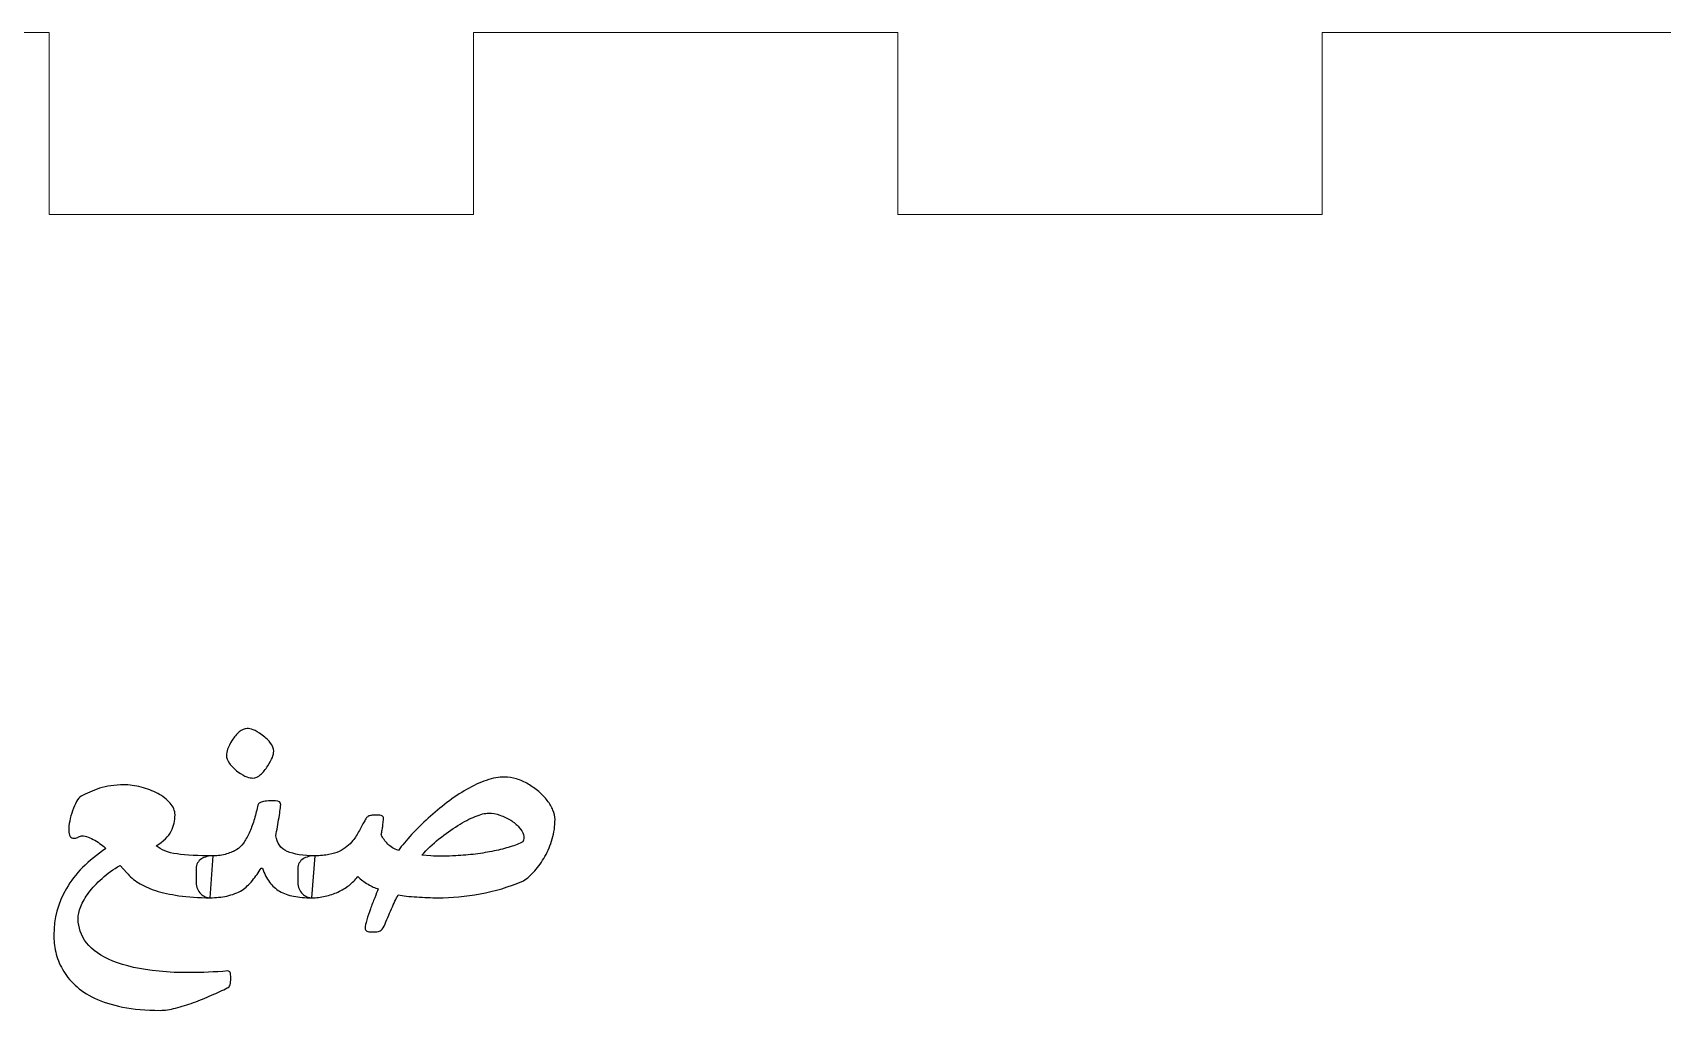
# Model space of a CAD drawing. Header units: millimetres. Extents: x -115 to 125, y -172 to 158.
# Drawn here: x -68 to -41.11, y -115.07 to -98.71 of the extents above; entities that cross this region are included whole.
import ezdxf

# ---------------------------------------------------------------- set-up
doc = ezdxf.new("R2010")
doc.units = ezdxf.units.MM
doc.header["$MEASUREMENT"] = 0
doc.layers.add('Layer 1', color=7, linetype='Continuous')

msp = doc.modelspace()

# ---------------------------------------------------------------- linework, layer by layer
at = {"layer": 'Layer 1', "color": 242, "lineweight": 9}
msp.add_open_spline([(-111.2285, -101.7092), (-111.2285, -101.7092), (-104.9785, -101.7092), (-104.9785, -101.7092), (-104.9785, -101.7092), (-104.9785, -101.7092), (-104.9785, -98.7092), (-104.9785, -98.7092), (-104.9785, -98.7092), (-104.9785, -98.7092), (-95.7285, -98.7092), (-95.7285, -98.7092), (-95.7285, -98.7092), (-95.7285, -98.7092), (-95.7285, -101.7092), (-95.7285, -101.7092), (-95.7285, -101.7092), (-95.7285, -101.7092), (-88.7285, -101.7092), (-88.7285, -101.7092), (-88.7285, -101.7092), (-88.7285, -101.7092), (-88.7285, -98.7092), (-88.7285, -98.7092), (-88.7285, -98.7092), (-88.7285, -98.7092), (-81.7285, -98.7092), (-81.7285, -98.7092), (-81.7285, -98.7092), (-81.7285, -98.7092), (-81.7285, -101.7092), (-81.7285, -101.7092), (-81.7285, -101.7092), (-81.7285, -101.7092), (-74.7285, -101.7092), (-74.7285, -101.7092), (-74.7285, -101.7092), (-74.7285, -101.7092), (-74.7285, -98.7092), (-74.7285, -98.7092), (-74.7285, -98.7092), (-74.7285, -98.7092), (-67.7285, -98.7092), (-67.7285, -98.7092), (-67.7285, -98.7092), (-67.7285, -98.7092), (-67.7285, -101.7092), (-67.7285, -101.7092), (-67.7285, -101.7092), (-67.7285, -101.7092), (-60.7285, -101.7092), (-60.7285, -101.7092), (-60.7285, -101.7092), (-60.7285, -101.7092), (-60.7285, -98.7092), (-60.7285, -98.7092), (-60.7285, -98.7092), (-60.7285, -98.7092), (-53.7285, -98.7092), (-53.7285, -98.7092), (-53.7285, -98.7092), (-53.7285, -98.7092), (-53.7285, -101.7092), (-53.7285, -101.7092), (-53.7285, -101.7092), (-53.7285, -101.7092), (-46.7285, -101.7092), (-46.7285, -101.7092), (-46.7285, -101.7092), (-46.7285, -101.7092), (-46.7285, -98.7092), (-46.7285, -98.7092), (-46.7285, -98.7092), (-46.7285, -98.7092), (-39.7285, -98.7092), (-39.7285, -98.7092), (-39.7285, -98.7092), (-39.7285, -98.7092), (-39.7285, -101.7092), (-39.7285, -101.7092), (-39.7285, -101.7092), (-39.7285, -101.7092), (-32.7285, -101.7092), (-32.7285, -101.7092), (-32.7285, -101.7092), (-32.7285, -101.7092), (-32.7285, -98.7092), (-32.7285, -98.7092), (-32.7285, -98.7092), (-32.7285, -98.7092), (-23.4785, -98.7092), (-23.4785, -98.7092), (-23.4785, -98.7092), (-23.4785, -98.7092), (-23.4785, -101.7092), (-23.4785, -101.7092), (-23.4785, -101.7092), (-23.4785, -101.7092), (-17.2285, -101.7092), (-17.2285, -101.7092), (-17.2285, -101.7092), (-17.2285, -101.7092), (-17.2285, -105.7092), (-17.2285, -105.7092), (-17.2285, -105.7092), (-17.2285, -105.7092), (-14.2285, -105.7092), (-14.2285, -105.7092), (-14.2285, -105.7092), (-14.2285, -105.7092), (-14.2285, -112.7092), (-14.2285, -112.7092), (-14.2285, -112.7092), (-14.2285, -112.7092), (-17.2285, -112.7092), (-17.2285, -112.7092), (-17.2285, -112.7092), (-17.2285, -112.7092), (-17.2285, -119.7092), (-17.2285, -119.7092), (-17.2285, -119.7092), (-17.2285, -119.7092), (-14.2285, -119.7092), (-14.2285, -119.7092), (-14.2285, -119.7092), (-14.2285, -119.7092), (-14.2285, -126.7092), (-14.2285, -126.7092), (-14.2285, -126.7092), (-14.2285, -126.7092), (-17.2285, -126.7092), (-17.2285, -126.7092), (-17.2285, -126.7092), (-17.2285, -126.7092), (-17.2285, -130.7092), (-17.2285, -130.7092), (-17.2285, -130.7092), (-17.2285, -130.7092), (-23.4785, -130.7092), (-23.4785, -130.7092), (-23.4785, -130.7092), (-23.4785, -130.7092), (-23.4785, -133.7092), (-23.4785, -133.7092), (-23.4785, -133.7092), (-23.4785, -133.7092), (-32.7285, -133.7092), (-32.7285, -133.7092), (-32.7285, -133.7092), (-32.7285, -133.7092), (-32.7285, -130.7092), (-32.7285, -130.7092), (-32.7285, -130.7092), (-32.7285, -130.7092), (-39.7285, -130.7092), (-39.7285, -130.7092), (-39.7285, -130.7092), (-39.7285, -130.7092), (-39.7285, -133.7092), (-39.7285, -133.7092), (-39.7285, -133.7092), (-39.7285, -133.7092), (-46.7285, -133.7092), (-46.7285, -133.7092), (-46.7285, -133.7092), (-46.7285, -133.7092), (-46.7285, -130.7092), (-46.7285, -130.7092), (-46.7285, -130.7092), (-46.7285, -130.7092), (-53.7285, -130.7092), (-53.7285, -130.7092), (-53.7285, -130.7092), (-53.7285, -130.7092), (-53.7285, -133.7092), (-53.7285, -133.7092), (-53.7285, -133.7092), (-53.7285, -133.7092), (-60.7285, -133.7092), (-60.7285, -133.7092), (-60.7285, -133.7092), (-60.7285, -133.7092), (-60.7285, -130.7092), (-60.7285, -130.7092), (-60.7285, -130.7092), (-60.7285, -130.7092), (-67.7285, -130.7092), (-67.7285, -130.7092), (-67.7285, -130.7092), (-67.7285, -130.7092), (-67.7285, -133.7092), (-67.7285, -133.7092), (-67.7285, -133.7092), (-67.7285, -133.7092), (-74.7285, -133.7092), (-74.7285, -133.7092), (-74.7285, -133.7092), (-74.7285, -133.7092), (-74.7285, -130.7092), (-74.7285, -130.7092), (-74.7285, -130.7092), (-74.7285, -130.7092), (-81.7285, -130.7092), (-81.7285, -130.7092), (-81.7285, -130.7092), (-81.7285, -130.7092), (-81.7285, -133.7092), (-81.7285, -133.7092), (-81.7285, -133.7092), (-81.7285, -133.7092), (-88.7285, -133.7092), (-88.7285, -133.7092), (-88.7285, -133.7092), (-88.7285, -133.7092), (-88.7285, -130.7092), (-88.7285, -130.7092), (-88.7285, -130.7092), (-88.7285, -130.7092), (-95.7285, -130.7092), (-95.7285, -130.7092), (-95.7285, -130.7092), (-95.7285, -130.7092), (-95.7285, -133.7092), (-95.7285, -133.7092), (-95.7285, -133.7092), (-95.7285, -133.7092), (-104.9785, -133.7092), (-104.9785, -133.7092), (-104.9785, -133.7092), (-104.9785, -133.7092), (-104.9785, -130.7092), (-104.9785, -130.7092), (-104.9785, -130.7092), (-104.9785, -130.7092), (-111.2285, -130.7092), (-111.2285, -130.7092), (-111.2285, -130.7092), (-111.2285, -130.7092), (-111.2285, -126.7092), (-111.2285, -126.7092), (-111.2285, -126.7092), (-111.2285, -126.7092), (-114.2285, -126.7092), (-114.2285, -126.7092), (-114.2285, -126.7092), (-114.2285, -126.7092), (-114.2285, -119.7092), (-114.2285, -119.7092), (-114.2285, -119.7092), (-114.2285, -119.7092), (-111.2285, -119.7092), (-111.2285, -119.7092), (-111.2285, -119.7092), (-111.2285, -119.7092), (-111.2285, -112.7092), (-111.2285, -112.7092), (-111.2285, -112.7092), (-111.2285, -112.7092), (-114.2285, -112.7092), (-114.2285, -112.7092), (-114.2285, -112.7092), (-114.2285, -112.7092), (-114.2285, -105.7092), (-114.2285, -105.7092), (-114.2285, -105.7092), (-114.2285, -105.7092), (-111.2285, -105.7092), (-111.2285, -105.7092), (-111.2285, -105.7092), (-111.2285, -105.7092), (-111.2285, -101.7092), (-111.2285, -101.7092)], degree=3, knots=[0, 0, 0, 0, 0.0144928, 0.0144928, 0.0144928, 0.0144928, 0.0289855, 0.0289855, 0.0289855, 0.0289855, 0.0434783, 0.0434783, 0.0434783, 0.0434783, 0.057971, 0.057971, 0.057971, 0.057971, 0.0724638, 0.0724638, 0.0724638, 0.0724638, 0.0869565, 0.0869565, 0.0869565, 0.0869565, 0.1014493, 0.1014493, 0.1014493, 0.1014493, 0.115942, 0.115942, 0.115942, 0.115942, 0.1304348, 0.1304348, 0.1304348, 0.1304348, 0.1449275, 0.1449275, 0.1449275, 0.1449275, 0.1594203, 0.1594203, 0.1594203, 0.1594203, 0.173913, 0.173913, 0.173913, 0.173913, 0.1884058, 0.1884058, 0.1884058, 0.1884058, 0.2028986, 0.2028986, 0.2028986, 0.2028986, 0.2173913, 0.2173913, 0.2173913, 0.2173913, 0.2318841, 0.2318841, 0.2318841, 0.2318841, 0.2463768, 0.2463768, 0.2463768, 0.2463768, 0.2608696, 0.2608696, 0.2608696, 0.2608696, 0.2753623, 0.2753623, 0.2753623, 0.2753623, 0.2898551, 0.2898551, 0.2898551, 0.2898551, 0.3043478, 0.3043478, 0.3043478, 0.3043478, 0.3188406, 0.3188406, 0.3188406, 0.3188406, 0.3333333, 0.3333333, 0.3333333, 0.3333333, 0.3478261, 0.3478261, 0.3478261, 0.3478261, 0.3623188, 0.3623188, 0.3623188, 0.3623188, 0.3768116, 0.3768116, 0.3768116, 0.3768116, 0.3913043, 0.3913043, 0.3913043, 0.3913043, 0.4057971, 0.4057971, 0.4057971, 0.4057971, 0.4202899, 0.4202899, 0.4202899, 0.4202899, 0.4347826, 0.4347826, 0.4347826, 0.4347826, 0.4492754, 0.4492754, 0.4492754, 0.4492754, 0.4637681, 0.4637681, 0.4637681, 0.4637681, 0.4782609, 0.4782609, 0.4782609, 0.4782609, 0.4927536, 0.4927536, 0.4927536, 0.4927536, 0.5072464, 0.5072464, 0.5072464, 0.5072464, 0.5217391, 0.5217391, 0.5217391, 0.5217391, 0.5362319, 0.5362319, 0.5362319, 0.5362319, 0.5507246, 0.5507246, 0.5507246, 0.5507246, 0.5652174, 0.5652174, 0.5652174, 0.5652174, 0.5797101, 0.5797101, 0.5797101, 0.5797101, 0.5942029, 0.5942029, 0.5942029, 0.5942029, 0.6086957, 0.6086957, 0.6086957, 0.6086957, 0.6231884, 0.6231884, 0.6231884, 0.6231884, 0.6376812, 0.6376812, 0.6376812, 0.6376812, 0.6521739, 0.6521739, 0.6521739, 0.6521739, 0.6666667, 0.6666667, 0.6666667, 0.6666667, 0.6811594, 0.6811594, 0.6811594, 0.6811594, 0.6956522, 0.6956522, 0.6956522, 0.6956522, 0.7101449, 0.7101449, 0.7101449, 0.7101449, 0.7246377, 0.7246377, 0.7246377, 0.7246377, 0.7391304, 0.7391304, 0.7391304, 0.7391304, 0.7536232, 0.7536232, 0.7536232, 0.7536232, 0.7681159, 0.7681159, 0.7681159, 0.7681159, 0.7826087, 0.7826087, 0.7826087, 0.7826087, 0.7971014, 0.7971014, 0.7971014, 0.7971014, 0.8115942, 0.8115942, 0.8115942, 0.8115942, 0.826087, 0.826087, 0.826087, 0.826087, 0.8405797, 0.8405797, 0.8405797, 0.8405797, 0.8550725, 0.8550725, 0.8550725, 0.8550725, 0.8695652, 0.8695652, 0.8695652, 0.8695652, 0.884058, 0.884058, 0.884058, 0.884058, 0.8985507, 0.8985507, 0.8985507, 0.8985507, 0.9130435, 0.9130435, 0.9130435, 0.9130435, 0.9275362, 0.9275362, 0.9275362, 0.9275362, 0.942029, 0.942029, 0.942029, 0.942029, 0.9565217, 0.9565217, 0.9565217, 0.9565217, 0.9710145, 0.9710145, 0.9710145, 0.9710145, 1, 1, 1, 1], dxfattribs=at)
at = {"layer": 'Layer 1', "color": 250}
for points, knots in [([(-64.7096, -110.3832), (-64.6729, -110.3269), (-64.6345, -110.2812), (-64.5933, -110.2446), (-64.5933, -110.2446), (-64.5522, -110.2079), (-64.5074, -110.1891), (-64.4582, -110.1891), (-64.4582, -110.1891), (-64.4323, -110.1891), (-64.3992, -110.1954), (-64.3607, -110.2088), (-64.3607, -110.2088), (-64.3222, -110.2222), (-64.273, -110.2508), (-64.2113, -110.2964), (-64.2113, -110.2964), (-64.1523, -110.3421), (-64.1058, -110.3859), (-64.0727, -110.4279), (-64.0727, -110.4279), (-64.0396, -110.47), (-64.0226, -110.5156), (-64.0226, -110.5639), (-64.0226, -110.5639), (-64.0226, -110.5943), (-64.0306, -110.6274), (-64.0449, -110.665), (-64.0449, -110.665), (-64.0601, -110.7026), (-64.0852, -110.7491), (-64.1201, -110.8028), (-64.1201, -110.8028), (-64.1585, -110.8645), (-64.1979, -110.9128), (-64.2382, -110.9495), (-64.2382, -110.9495), (-64.2784, -110.9862), (-64.3222, -111.0049), (-64.3688, -111.0049), (-64.3688, -111.0049), (-64.3938, -111.0049), (-64.426, -110.9987), (-64.4663, -110.9853), (-64.4663, -110.9853), (-64.5065, -110.9718), (-64.5557, -110.9441), (-64.6157, -110.9003), (-64.6157, -110.9003), (-64.6729, -110.8564), (-64.7185, -110.8108), (-64.7516, -110.7634), (-64.7516, -110.7634), (-64.7847, -110.716), (-64.8017, -110.6722), (-64.8017, -110.6301), (-64.8017, -110.6301), (-64.8017, -110.5997), (-64.7946, -110.5657), (-64.7821, -110.5263), (-64.7821, -110.5263), (-64.7686, -110.487), (-64.7445, -110.4396), (-64.7096, -110.3832)], [0, 0, 0, 0, 0.0588235, 0.0588235, 0.0588235, 0.0588235, 0.1176471, 0.1176471, 0.1176471, 0.1176471, 0.1764706, 0.1764706, 0.1764706, 0.1764706, 0.2352941, 0.2352941, 0.2352941, 0.2352941, 0.2941176, 0.2941176, 0.2941176, 0.2941176, 0.3529412, 0.3529412, 0.3529412, 0.3529412, 0.4117647, 0.4117647, 0.4117647, 0.4117647, 0.4705882, 0.4705882, 0.4705882, 0.4705882, 0.5294118, 0.5294118, 0.5294118, 0.5294118, 0.5882353, 0.5882353, 0.5882353, 0.5882353, 0.6470588, 0.6470588, 0.6470588, 0.6470588, 0.7058824, 0.7058824, 0.7058824, 0.7058824, 0.7647059, 0.7647059, 0.7647059, 0.7647059, 0.8235294, 0.8235294, 0.8235294, 0.8235294, 0.8823529, 0.8823529, 0.8823529, 0.8823529, 1, 1, 1, 1]), ([(-61.9677, -112.9327), (-62.0026, -112.9945), (-62.0402, -113.0714), (-62.0805, -113.1644), (-62.0805, -113.1644), (-62.1207, -113.2575), (-62.161, -113.3523), (-62.2012, -113.4489), (-62.2012, -113.4489), (-62.2182, -113.4909), (-62.2406, -113.5178), (-62.2683, -113.5276), (-62.2683, -113.5276), (-62.2952, -113.5384), (-62.3381, -113.5437), (-62.398, -113.5437), (-62.398, -113.5437), (-62.4392, -113.5437), (-62.4696, -113.5392), (-62.4866, -113.5294), (-62.4866, -113.5294), (-62.5045, -113.5196), (-62.5134, -113.5044), (-62.5134, -113.4829), (-62.5134, -113.4829), (-62.5134, -113.4498), (-62.5045, -113.4042), (-62.4884, -113.346), (-62.4884, -113.346), (-62.4714, -113.2888), (-62.4517, -113.2279), (-62.4276, -113.1644), (-62.4276, -113.1644), (-62.4043, -113.1018), (-62.381, -113.0401), (-62.3569, -112.9792), (-62.3569, -112.9792), (-62.3336, -112.9184), (-62.3139, -112.8701), (-62.2978, -112.8334), (-62.2978, -112.8334), (-62.3506, -112.8191), (-62.407, -112.7941), (-62.4669, -112.7574), (-62.4669, -112.7574), (-62.5277, -112.7207), (-62.5832, -112.6787), (-62.6333, -112.6313), (-62.6333, -112.6313), (-62.6753, -112.684), (-62.7245, -112.7323), (-62.78, -112.7753), (-62.78, -112.7753), (-62.8364, -112.8182), (-62.8972, -112.8549), (-62.9625, -112.8853), (-62.9625, -112.8853), (-63.0278, -112.9148), (-63.0976, -112.9381), (-63.1709, -112.9551), (-63.1709, -112.9551), (-63.2443, -112.9721), (-63.3185, -112.9801), (-63.3937, -112.9801), (-63.3937, -112.9801), (-63.4196, -112.9801), (-63.4465, -112.9748), (-63.4733, -112.9631), (-63.4733, -112.9631), (-63.501, -112.9515), (-63.5252, -112.9354), (-63.5484, -112.9148), (-63.5484, -112.9148), (-63.5708, -112.8934), (-63.5896, -112.8665), (-63.603, -112.8343), (-63.603, -112.8343), (-63.6173, -112.8021), (-63.6245, -112.7654), (-63.6245, -112.7234), (-63.6245, -112.7234), (-63.6245, -112.7234), (-63.6245, -112.4998), (-63.6245, -112.4998), (-63.6245, -112.4998), (-63.6245, -112.4631), (-63.6164, -112.4318), (-63.6003, -112.404), (-63.6003, -112.404), (-63.5851, -112.3772), (-63.5637, -112.3557), (-63.5377, -112.3387), (-63.5377, -112.3387), (-63.5118, -112.3226), (-63.4814, -112.3092), (-63.4474, -112.3012), (-63.4474, -112.3012), (-63.4134, -112.2922), (-63.3785, -112.2877), (-63.3436, -112.2877), (-63.3436, -112.2877), (-63.255, -112.2877), (-63.1781, -112.2815), (-63.1128, -112.2681), (-63.1128, -112.2681), (-63.0484, -112.2546), (-62.992, -112.2377), (-62.9428, -112.2153), (-62.9428, -112.2153), (-62.8936, -112.1938), (-62.8516, -112.167), (-62.8158, -112.1366), (-62.8158, -112.1366), (-62.78, -112.1062), (-62.746, -112.0722), (-62.7147, -112.0355), (-62.7147, -112.0355), (-62.6959, -112.0122), (-62.6771, -111.9863), (-62.6601, -111.9577), (-62.6601, -111.9577), (-62.6422, -111.929), (-62.6253, -111.8995), (-62.6083, -111.8691), (-62.6083, -111.8691), (-62.5922, -111.8396), (-62.576, -111.8109), (-62.5617, -111.7823), (-62.5617, -111.7823), (-62.5465, -111.7546), (-62.5331, -111.7295), (-62.5206, -111.709), (-62.5206, -111.709), (-62.5107, -111.6875), (-62.5, -111.6714), (-62.4893, -111.6589), (-62.4893, -111.6589), (-62.4785, -111.6463), (-62.466, -111.6374), (-62.4517, -111.6311), (-62.4517, -111.6311), (-62.4365, -111.6249), (-62.4186, -111.6213), (-62.398, -111.6195), (-62.398, -111.6195), (-62.3766, -111.6177), (-62.3515, -111.6168), (-62.322, -111.6168), (-62.322, -111.6168), (-62.2817, -111.6168), (-62.2531, -111.6204), (-62.2361, -111.6285), (-62.2361, -111.6285), (-62.22, -111.6365), (-62.212, -111.6508), (-62.212, -111.6714), (-62.212, -111.6714), (-62.212, -111.6857), (-62.2129, -111.7045), (-62.2155, -111.7277), (-62.2155, -111.7277), (-62.2182, -111.7519), (-62.2209, -111.7761), (-62.2245, -111.802), (-62.2245, -111.802), (-62.2281, -111.827), (-62.2325, -111.8521), (-62.2361, -111.878), (-62.2361, -111.878), (-62.2406, -111.9031), (-62.2451, -111.9246), (-62.2486, -111.9416), (-62.2486, -111.9416), (-62.2218, -111.9979), (-62.1869, -112.048), (-62.1422, -112.0936), (-62.1422, -112.0936), (-62.0975, -112.1393), (-62.0384, -112.1741), (-61.9651, -112.1983), (-61.9651, -112.1983), (-61.9042, -112.1169), (-61.8309, -112.0301), (-61.7468, -111.938), (-61.7468, -111.938), (-61.6618, -111.8467), (-61.5706, -111.7564), (-61.4722, -111.6669), (-61.4722, -111.6669), (-61.3746, -111.5784), (-61.2718, -111.4925), (-61.1644, -111.4102), (-61.1644, -111.4102), (-61.0571, -111.3288), (-60.9488, -111.2563), (-60.8397, -111.1928), (-60.8397, -111.1928), (-60.7306, -111.1302), (-60.6223, -111.0801), (-60.5159, -111.0434), (-60.5159, -111.0434), (-60.4094, -111.0067), (-60.3083, -110.9888), (-60.2117, -110.9888), (-60.2117, -110.9888), (-60.1473, -110.9888), (-60.082, -110.9996), (-60.0158, -111.0201), (-60.0158, -111.0201), (-59.9487, -111.0416), (-59.8852, -111.0693), (-59.8244, -111.1051), (-59.8244, -111.1051), (-59.7626, -111.1409), (-59.7054, -111.1821), (-59.6508, -111.2286), (-59.6508, -111.2286), (-59.5971, -111.2751), (-59.5497, -111.3243), (-59.5095, -111.3762), (-59.5095, -111.3762), (-59.4692, -111.429), (-59.4379, -111.4817), (-59.4155, -111.5354), (-59.4155, -111.5354), (-59.3923, -111.5882), (-59.3816, -111.6392), (-59.3816, -111.6884), (-59.3816, -111.6884), (-59.3816, -111.7984), (-59.3968, -111.9058), (-59.4272, -112.0095), (-59.4272, -112.0095), (-59.4576, -112.1133), (-59.4978, -112.209), (-59.5479, -112.2976), (-59.5479, -112.2976), (-59.5971, -112.3862), (-59.6535, -112.4649), (-59.7152, -112.5346), (-59.7152, -112.5346), (-59.777, -112.6044), (-59.8396, -112.6608), (-59.9031, -112.7019), (-59.9031, -112.7019), (-60.1419, -112.8021), (-60.3799, -112.8728), (-60.6169, -112.9157), (-60.6169, -112.9157), (-60.854, -112.9587), (-61.0857, -112.9801), (-61.3129, -112.9801), (-61.3129, -112.9801), (-61.3666, -112.9801), (-61.4238, -112.9792), (-61.4847, -112.9766), (-61.4847, -112.9766), (-61.5446, -112.9739), (-61.6046, -112.9703), (-61.6636, -112.9667), (-61.6636, -112.9667), (-61.7235, -112.9631), (-61.779, -112.9587), (-61.8318, -112.9524), (-61.8318, -112.9524), (-61.8837, -112.9461), (-61.9293, -112.9399), (-61.9677, -112.9327)], [0, 0, 0, 0, 0.0147059, 0.0147059, 0.0147059, 0.0147059, 0.0294118, 0.0294118, 0.0294118, 0.0294118, 0.0441176, 0.0441176, 0.0441176, 0.0441176, 0.0588235, 0.0588235, 0.0588235, 0.0588235, 0.0735294, 0.0735294, 0.0735294, 0.0735294, 0.0882353, 0.0882353, 0.0882353, 0.0882353, 0.1029412, 0.1029412, 0.1029412, 0.1029412, 0.1176471, 0.1176471, 0.1176471, 0.1176471, 0.1323529, 0.1323529, 0.1323529, 0.1323529, 0.1470588, 0.1470588, 0.1470588, 0.1470588, 0.1617647, 0.1617647, 0.1617647, 0.1617647, 0.1764706, 0.1764706, 0.1764706, 0.1764706, 0.1911765, 0.1911765, 0.1911765, 0.1911765, 0.2058824, 0.2058824, 0.2058824, 0.2058824, 0.2205882, 0.2205882, 0.2205882, 0.2205882, 0.2352941, 0.2352941, 0.2352941, 0.2352941, 0.25, 0.25, 0.25, 0.25, 0.2647059, 0.2647059, 0.2647059, 0.2647059, 0.2794118, 0.2794118, 0.2794118, 0.2794118, 0.2941176, 0.2941176, 0.2941176, 0.2941176, 0.3088235, 0.3088235, 0.3088235, 0.3088235, 0.3235294, 0.3235294, 0.3235294, 0.3235294, 0.3382353, 0.3382353, 0.3382353, 0.3382353, 0.3529412, 0.3529412, 0.3529412, 0.3529412, 0.3676471, 0.3676471, 0.3676471, 0.3676471, 0.3823529, 0.3823529, 0.3823529, 0.3823529, 0.3970588, 0.3970588, 0.3970588, 0.3970588, 0.4117647, 0.4117647, 0.4117647, 0.4117647, 0.4264706, 0.4264706, 0.4264706, 0.4264706, 0.4411765, 0.4411765, 0.4411765, 0.4411765, 0.4558824, 0.4558824, 0.4558824, 0.4558824, 0.4705882, 0.4705882, 0.4705882, 0.4705882, 0.4852941, 0.4852941, 0.4852941, 0.4852941, 0.5, 0.5, 0.5, 0.5, 0.5147059, 0.5147059, 0.5147059, 0.5147059, 0.5294118, 0.5294118, 0.5294118, 0.5294118, 0.5441176, 0.5441176, 0.5441176, 0.5441176, 0.5588235, 0.5588235, 0.5588235, 0.5588235, 0.5735294, 0.5735294, 0.5735294, 0.5735294, 0.5882353, 0.5882353, 0.5882353, 0.5882353, 0.6029412, 0.6029412, 0.6029412, 0.6029412, 0.6176471, 0.6176471, 0.6176471, 0.6176471, 0.6323529, 0.6323529, 0.6323529, 0.6323529, 0.6470588, 0.6470588, 0.6470588, 0.6470588, 0.6617647, 0.6617647, 0.6617647, 0.6617647, 0.6764706, 0.6764706, 0.6764706, 0.6764706, 0.6911765, 0.6911765, 0.6911765, 0.6911765, 0.7058824, 0.7058824, 0.7058824, 0.7058824, 0.7205882, 0.7205882, 0.7205882, 0.7205882, 0.7352941, 0.7352941, 0.7352941, 0.7352941, 0.75, 0.75, 0.75, 0.75, 0.7647059, 0.7647059, 0.7647059, 0.7647059, 0.7794118, 0.7794118, 0.7794118, 0.7794118, 0.7941176, 0.7941176, 0.7941176, 0.7941176, 0.8088235, 0.8088235, 0.8088235, 0.8088235, 0.8235294, 0.8235294, 0.8235294, 0.8235294, 0.8382353, 0.8382353, 0.8382353, 0.8382353, 0.8529412, 0.8529412, 0.8529412, 0.8529412, 0.8676471, 0.8676471, 0.8676471, 0.8676471, 0.8823529, 0.8823529, 0.8823529, 0.8823529, 0.8970588, 0.8970588, 0.8970588, 0.8970588, 0.9117647, 0.9117647, 0.9117647, 0.9117647, 0.9264706, 0.9264706, 0.9264706, 0.9264706, 0.9411765, 0.9411765, 0.9411765, 0.9411765, 0.9558824, 0.9558824, 0.9558824, 0.9558824, 0.9705882, 0.9705882, 0.9705882, 0.9705882, 1, 1, 1, 1]), ([(-65.071, -112.9801), (-65.2651, -112.9784), (-65.4369, -112.9667), (-65.5854, -112.9461), (-65.5854, -112.9461), (-65.7339, -112.9247), (-65.8627, -112.8969), (-65.9727, -112.8612), (-65.9727, -112.8612), (-66.0828, -112.8254), (-66.1767, -112.7824), (-66.2536, -112.7332), (-66.2536, -112.7332), (-66.3306, -112.6849), (-66.3941, -112.6304), (-66.4442, -112.5713), (-66.4442, -112.5713), (-66.4442, -112.5713), (-66.5551, -112.4452), (-66.5551, -112.4452), (-66.5551, -112.4452), (-66.6678, -112.5114), (-66.768, -112.583), (-66.8548, -112.6608), (-66.8548, -112.6608), (-66.9415, -112.7386), (-67.014, -112.8164), (-67.0721, -112.8952), (-67.0721, -112.8952), (-67.1312, -112.9739), (-67.175, -113.0508), (-67.2045, -113.1251), (-67.2045, -113.1251), (-67.2341, -113.2002), (-67.2493, -113.2673), (-67.2493, -113.3272), (-67.2493, -113.3272), (-67.2475, -113.4704), (-67.201, -113.6019), (-67.1088, -113.7235), (-67.1088, -113.7235), (-67.0176, -113.8443), (-66.8727, -113.9454), (-66.675, -114.0259), (-66.675, -114.0259), (-66.4782, -114.1055), (-66.2232, -114.1619), (-65.9128, -114.1932), (-65.9128, -114.1932), (-65.6015, -114.2245), (-65.224, -114.2227), (-64.7803, -114.1878), (-64.7803, -114.1878), (-64.7597, -114.1878), (-64.7463, -114.1968), (-64.74, -114.2155), (-64.74, -114.2155), (-64.7338, -114.2334), (-64.7302, -114.2621), (-64.7302, -114.3005), (-64.7302, -114.3005), (-64.7302, -114.3533), (-64.7346, -114.3918), (-64.7427, -114.4168), (-64.7427, -114.4168), (-64.7499, -114.441), (-64.766, -114.458), (-64.7883, -114.4669), (-64.7883, -114.4669), (-64.8653, -114.5054), (-64.952, -114.5456), (-65.0486, -114.5886), (-65.0486, -114.5886), (-65.1461, -114.6315), (-65.2446, -114.6718), (-65.3447, -114.7084), (-65.3447, -114.7084), (-65.4458, -114.7451), (-65.5442, -114.7755), (-65.6399, -114.8006), (-65.6399, -114.8006), (-65.7357, -114.8247), (-65.8215, -114.8373), (-65.8967, -114.8373), (-65.8967, -114.8373), (-66.1311, -114.8373), (-66.3368, -114.8194), (-66.5157, -114.7836), (-66.5157, -114.7836), (-66.6937, -114.7478), (-66.8476, -114.6986), (-66.9764, -114.6369), (-66.9764, -114.6369), (-67.1061, -114.5752), (-67.2135, -114.5027), (-67.3003, -114.4204), (-67.3003, -114.4204), (-67.387, -114.3381), (-67.4559, -114.2513), (-67.5069, -114.1601), (-67.5069, -114.1601), (-67.5588, -114.0679), (-67.5955, -113.9731), (-67.6178, -113.8756), (-67.6178, -113.8756), (-67.6393, -113.7781), (-67.65, -113.6833), (-67.65, -113.5929), (-67.65, -113.5929), (-67.65, -113.3237), (-67.5803, -113.0678), (-67.4416, -112.8263), (-67.4416, -112.8263), (-67.3029, -112.5838), (-67.0856, -112.3656), (-66.7904, -112.1697), (-66.7904, -112.1697), (-66.81, -112.1482), (-66.836, -112.1258), (-66.8691, -112.1017), (-66.8691, -112.1017), (-66.9022, -112.0766), (-66.9371, -112.0534), (-66.9737, -112.0319), (-66.9737, -112.0319), (-67.0104, -112.0104), (-67.0471, -111.9916), (-67.0838, -111.9782), (-67.0838, -111.9782), (-67.1205, -111.9639), (-67.1518, -111.9568), (-67.1786, -111.9568), (-67.1786, -111.9568), (-67.1992, -111.9568), (-67.2198, -111.9639), (-67.2403, -111.9764), (-67.2403, -111.9764), (-67.26, -111.9899), (-67.2851, -111.9961), (-67.3146, -111.9961), (-67.3146, -111.9961), (-67.3423, -111.9961), (-67.3647, -111.9872), (-67.3799, -111.9675), (-67.3799, -111.9675), (-67.396, -111.9487), (-67.404, -111.9129), (-67.404, -111.8628), (-67.404, -111.8628), (-67.404, -111.8226), (-67.3978, -111.7734), (-67.387, -111.7161), (-67.387, -111.7161), (-67.3754, -111.658), (-67.3602, -111.6007), (-67.3405, -111.5453), (-67.3405, -111.5453), (-67.3217, -111.4889), (-67.3003, -111.4388), (-67.2752, -111.3941), (-67.2752, -111.3941), (-67.2511, -111.3493), (-67.226, -111.3207), (-67.1992, -111.3064), (-67.1992, -111.3064), (-67.1106, -111.2572), (-67.0086, -111.2134), (-66.8941, -111.1749), (-66.8941, -111.1749), (-66.7796, -111.1364), (-66.6472, -111.1177), (-66.4969, -111.1177), (-66.4969, -111.1177), (-66.4048, -111.1177), (-66.3082, -111.1302), (-66.2089, -111.1561), (-66.2089, -111.1561), (-66.1087, -111.1812), (-66.0175, -111.2161), (-65.9352, -111.2608), (-65.9352, -111.2608), (-65.852, -111.3055), (-65.784, -111.3574), (-65.7303, -111.4182), (-65.7303, -111.4182), (-65.6775, -111.4782), (-65.6507, -111.5435), (-65.6507, -111.6132), (-65.6507, -111.6132), (-65.6507, -111.7063), (-65.6722, -111.7957), (-65.7151, -111.8825), (-65.7151, -111.8825), (-65.7571, -111.9693), (-65.8394, -112.0489), (-65.9593, -112.1223), (-65.9593, -112.1223), (-65.8842, -112.192), (-65.7706, -112.2377), (-65.6176, -112.2573), (-65.6176, -112.2573), (-65.4646, -112.2779), (-65.2651, -112.2877), (-65.0191, -112.2877), (-65.0191, -112.2877), (-65.0191, -112.2877), (-65.071, -112.9801), (-65.071, -112.9801)], [0, 0, 0, 0, 0.0188679, 0.0188679, 0.0188679, 0.0188679, 0.0377358, 0.0377358, 0.0377358, 0.0377358, 0.0566038, 0.0566038, 0.0566038, 0.0566038, 0.0754717, 0.0754717, 0.0754717, 0.0754717, 0.0943396, 0.0943396, 0.0943396, 0.0943396, 0.1132075, 0.1132075, 0.1132075, 0.1132075, 0.1320755, 0.1320755, 0.1320755, 0.1320755, 0.1509434, 0.1509434, 0.1509434, 0.1509434, 0.1698113, 0.1698113, 0.1698113, 0.1698113, 0.1886792, 0.1886792, 0.1886792, 0.1886792, 0.2075472, 0.2075472, 0.2075472, 0.2075472, 0.2264151, 0.2264151, 0.2264151, 0.2264151, 0.245283, 0.245283, 0.245283, 0.245283, 0.2641509, 0.2641509, 0.2641509, 0.2641509, 0.2830189, 0.2830189, 0.2830189, 0.2830189, 0.3018868, 0.3018868, 0.3018868, 0.3018868, 0.3207547, 0.3207547, 0.3207547, 0.3207547, 0.3396226, 0.3396226, 0.3396226, 0.3396226, 0.3584906, 0.3584906, 0.3584906, 0.3584906, 0.3773585, 0.3773585, 0.3773585, 0.3773585, 0.3962264, 0.3962264, 0.3962264, 0.3962264, 0.4150943, 0.4150943, 0.4150943, 0.4150943, 0.4339623, 0.4339623, 0.4339623, 0.4339623, 0.4528302, 0.4528302, 0.4528302, 0.4528302, 0.4716981, 0.4716981, 0.4716981, 0.4716981, 0.490566, 0.490566, 0.490566, 0.490566, 0.509434, 0.509434, 0.509434, 0.509434, 0.5283019, 0.5283019, 0.5283019, 0.5283019, 0.5471698, 0.5471698, 0.5471698, 0.5471698, 0.5660377, 0.5660377, 0.5660377, 0.5660377, 0.5849057, 0.5849057, 0.5849057, 0.5849057, 0.6037736, 0.6037736, 0.6037736, 0.6037736, 0.6226415, 0.6226415, 0.6226415, 0.6226415, 0.6415094, 0.6415094, 0.6415094, 0.6415094, 0.6603774, 0.6603774, 0.6603774, 0.6603774, 0.6792453, 0.6792453, 0.6792453, 0.6792453, 0.6981132, 0.6981132, 0.6981132, 0.6981132, 0.7169811, 0.7169811, 0.7169811, 0.7169811, 0.7358491, 0.7358491, 0.7358491, 0.7358491, 0.754717, 0.754717, 0.754717, 0.754717, 0.7735849, 0.7735849, 0.7735849, 0.7735849, 0.7924528, 0.7924528, 0.7924528, 0.7924528, 0.8113208, 0.8113208, 0.8113208, 0.8113208, 0.8301887, 0.8301887, 0.8301887, 0.8301887, 0.8490566, 0.8490566, 0.8490566, 0.8490566, 0.8679245, 0.8679245, 0.8679245, 0.8679245, 0.8867925, 0.8867925, 0.8867925, 0.8867925, 0.9056604, 0.9056604, 0.9056604, 0.9056604, 0.9245283, 0.9245283, 0.9245283, 0.9245283, 0.9433962, 0.9433962, 0.9433962, 0.9433962, 0.9622642, 0.9622642, 0.9622642, 0.9622642, 1, 1, 1, 1]), ([(-63.391, -112.9801), (-63.5046, -112.9801), (-63.6057, -112.9721), (-63.6934, -112.9551), (-63.6934, -112.9551), (-63.7819, -112.939), (-63.8589, -112.9113), (-63.9242, -112.8728), (-63.9242, -112.8728), (-63.9895, -112.8343), (-64.0458, -112.7842), (-64.0923, -112.7216), (-64.0923, -112.7216), (-64.138, -112.6599), (-64.1773, -112.5821), (-64.2086, -112.4899), (-64.2086, -112.4899), (-64.2086, -112.4899), (-64.2274, -112.4899), (-64.2274, -112.4899), (-64.2274, -112.4899), (-64.2704, -112.5597), (-64.3205, -112.6286), (-64.375, -112.6957), (-64.375, -112.6957), (-64.4305, -112.7628), (-64.486, -112.8155), (-64.5414, -112.854), (-64.5414, -112.854), (-64.6201, -112.8996), (-64.7042, -112.9318), (-64.7946, -112.9515), (-64.7946, -112.9515), (-64.884, -112.9703), (-64.9762, -112.9801), (-65.071, -112.9801), (-65.071, -112.9801), (-65.0969, -112.9801), (-65.1238, -112.9748), (-65.1506, -112.9631), (-65.1506, -112.9631), (-65.1783, -112.9515), (-65.2025, -112.9354), (-65.2258, -112.9148), (-65.2258, -112.9148), (-65.2481, -112.8934), (-65.2669, -112.8665), (-65.2803, -112.8343), (-65.2803, -112.8343), (-65.2946, -112.8021), (-65.3018, -112.7654), (-65.3018, -112.7234), (-65.3018, -112.7234), (-65.3018, -112.7234), (-65.3018, -112.4998), (-65.3018, -112.4998), (-65.3018, -112.4998), (-65.3018, -112.4631), (-65.2937, -112.4318), (-65.2776, -112.404), (-65.2776, -112.404), (-65.2624, -112.3772), (-65.241, -112.3557), (-65.215, -112.3387), (-65.215, -112.3387), (-65.1891, -112.3226), (-65.1587, -112.3092), (-65.1247, -112.3012), (-65.1247, -112.3012), (-65.0907, -112.2922), (-65.0549, -112.2877), (-65.0182, -112.2877), (-65.0182, -112.2877), (-64.9404, -112.2877), (-64.867, -112.2779), (-64.8008, -112.2573), (-64.8008, -112.2573), (-64.7346, -112.2377), (-64.6774, -112.2126), (-64.6282, -112.1831), (-64.6282, -112.1831), (-64.5915, -112.1625), (-64.5566, -112.1276), (-64.5235, -112.0802), (-64.5235, -112.0802), (-64.4904, -112.0319), (-64.4582, -111.9764), (-64.4287, -111.9129), (-64.4287, -111.9129), (-64.3992, -111.8494), (-64.3723, -111.7796), (-64.3491, -111.7045), (-64.3491, -111.7045), (-64.3258, -111.6302), (-64.3061, -111.5542), (-64.29, -111.4773), (-64.29, -111.4773), (-64.2865, -111.4603), (-64.2802, -111.4451), (-64.2713, -111.4316), (-64.2713, -111.4316), (-64.2632, -111.4182), (-64.248, -111.4084), (-64.2274, -111.4012), (-64.2274, -111.4012), (-64.206, -111.395), (-64.1764, -111.3896), (-64.1389, -111.386), (-64.1389, -111.386), (-64.1022, -111.3824), (-64.0521, -111.3807), (-63.9913, -111.3807), (-63.9913, -111.3807), (-63.9349, -111.3807), (-63.9072, -111.403), (-63.9072, -111.4486), (-63.9072, -111.4486), (-63.9072, -111.4612), (-63.9099, -111.4862), (-63.9152, -111.5247), (-63.9152, -111.5247), (-63.9206, -111.5631), (-63.9268, -111.607), (-63.9349, -111.6562), (-63.9349, -111.6562), (-63.943, -111.7063), (-63.9519, -111.7573), (-63.9608, -111.8109), (-63.9608, -111.8109), (-63.9707, -111.8637), (-63.9787, -111.912), (-63.9859, -111.9559), (-63.9859, -111.9559), (-63.9716, -112.0793), (-63.9099, -112.1661), (-63.7998, -112.2144), (-63.7998, -112.2144), (-63.6898, -112.2636), (-63.5359, -112.2877), (-63.3382, -112.2877), (-63.3382, -112.2877), (-63.3382, -112.2877), (-63.391, -112.9801), (-63.391, -112.9801)], [0, 0, 0, 0, 0.027027, 0.027027, 0.027027, 0.027027, 0.0540541, 0.0540541, 0.0540541, 0.0540541, 0.0810811, 0.0810811, 0.0810811, 0.0810811, 0.1081081, 0.1081081, 0.1081081, 0.1081081, 0.1351351, 0.1351351, 0.1351351, 0.1351351, 0.1621622, 0.1621622, 0.1621622, 0.1621622, 0.1891892, 0.1891892, 0.1891892, 0.1891892, 0.2162162, 0.2162162, 0.2162162, 0.2162162, 0.2432432, 0.2432432, 0.2432432, 0.2432432, 0.2702703, 0.2702703, 0.2702703, 0.2702703, 0.2972973, 0.2972973, 0.2972973, 0.2972973, 0.3243243, 0.3243243, 0.3243243, 0.3243243, 0.3513514, 0.3513514, 0.3513514, 0.3513514, 0.3783784, 0.3783784, 0.3783784, 0.3783784, 0.4054054, 0.4054054, 0.4054054, 0.4054054, 0.4324324, 0.4324324, 0.4324324, 0.4324324, 0.4594595, 0.4594595, 0.4594595, 0.4594595, 0.4864865, 0.4864865, 0.4864865, 0.4864865, 0.5135135, 0.5135135, 0.5135135, 0.5135135, 0.5405405, 0.5405405, 0.5405405, 0.5405405, 0.5675676, 0.5675676, 0.5675676, 0.5675676, 0.5945946, 0.5945946, 0.5945946, 0.5945946, 0.6216216, 0.6216216, 0.6216216, 0.6216216, 0.6486486, 0.6486486, 0.6486486, 0.6486486, 0.6756757, 0.6756757, 0.6756757, 0.6756757, 0.7027027, 0.7027027, 0.7027027, 0.7027027, 0.7297297, 0.7297297, 0.7297297, 0.7297297, 0.7567568, 0.7567568, 0.7567568, 0.7567568, 0.7837838, 0.7837838, 0.7837838, 0.7837838, 0.8108108, 0.8108108, 0.8108108, 0.8108108, 0.8378378, 0.8378378, 0.8378378, 0.8378378, 0.8648649, 0.8648649, 0.8648649, 0.8648649, 0.8918919, 0.8918919, 0.8918919, 0.8918919, 0.9189189, 0.9189189, 0.9189189, 0.9189189, 0.9459459, 0.9459459, 0.9459459, 0.9459459, 1, 1, 1, 1]), ([(-61.5804, -112.277), (-61.5804, -112.277), (-61.4328, -112.2904), (-61.4328, -112.2904), (-61.4328, -112.2904), (-61.3773, -112.294), (-61.3111, -112.2949), (-61.2351, -112.294), (-61.2351, -112.294), (-61.1591, -112.2931), (-61.0875, -112.2913), (-61.0195, -112.2877), (-61.0195, -112.2877), (-60.9095, -112.2824), (-60.8003, -112.2725), (-60.693, -112.2591), (-60.693, -112.2591), (-60.5856, -112.2448), (-60.4837, -112.2278), (-60.3879, -112.2081), (-60.3879, -112.2081), (-60.2913, -112.1876), (-60.2028, -112.1652), (-60.1214, -112.1401), (-60.1214, -112.1401), (-60.04, -112.1151), (-59.9711, -112.0874), (-59.9129, -112.0578), (-59.9129, -112.0578), (-59.8959, -112.0194), (-59.8923, -111.9791), (-59.9031, -111.9371), (-59.9031, -111.9371), (-59.9129, -111.8977), (-59.938, -111.8566), (-59.9764, -111.8145), (-59.9764, -111.8145), (-60.0149, -111.7725), (-60.0605, -111.7349), (-60.1133, -111.7009), (-60.1133, -111.7009), (-60.167, -111.6669), (-60.2251, -111.6392), (-60.2895, -111.6177), (-60.2895, -111.6177), (-60.3531, -111.5954), (-60.4166, -111.5846), (-60.4792, -111.5846), (-60.4792, -111.5846), (-60.5373, -111.5846), (-60.6107, -111.6025), (-60.6992, -111.6392), (-60.6992, -111.6392), (-60.7887, -111.6759), (-60.8844, -111.726), (-60.9864, -111.7895), (-60.9864, -111.7895), (-61.0884, -111.853), (-61.1913, -111.9272), (-61.2959, -112.0104), (-61.2959, -112.0104), (-61.3997, -112.0945), (-61.4945, -112.1831), (-61.5804, -112.277)], [0, 0, 0, 0, 0.0588235, 0.0588235, 0.0588235, 0.0588235, 0.1176471, 0.1176471, 0.1176471, 0.1176471, 0.1764706, 0.1764706, 0.1764706, 0.1764706, 0.2352941, 0.2352941, 0.2352941, 0.2352941, 0.2941176, 0.2941176, 0.2941176, 0.2941176, 0.3529412, 0.3529412, 0.3529412, 0.3529412, 0.4117647, 0.4117647, 0.4117647, 0.4117647, 0.4705882, 0.4705882, 0.4705882, 0.4705882, 0.5294118, 0.5294118, 0.5294118, 0.5294118, 0.5882353, 0.5882353, 0.5882353, 0.5882353, 0.6470588, 0.6470588, 0.6470588, 0.6470588, 0.7058824, 0.7058824, 0.7058824, 0.7058824, 0.7647059, 0.7647059, 0.7647059, 0.7647059, 0.8235294, 0.8235294, 0.8235294, 0.8235294, 0.8823529, 0.8823529, 0.8823529, 0.8823529, 1, 1, 1, 1])]:
    msp.add_open_spline(points, degree=3, knots=knots, dxfattribs=at)

doc.saveas('drawing.dxf')
